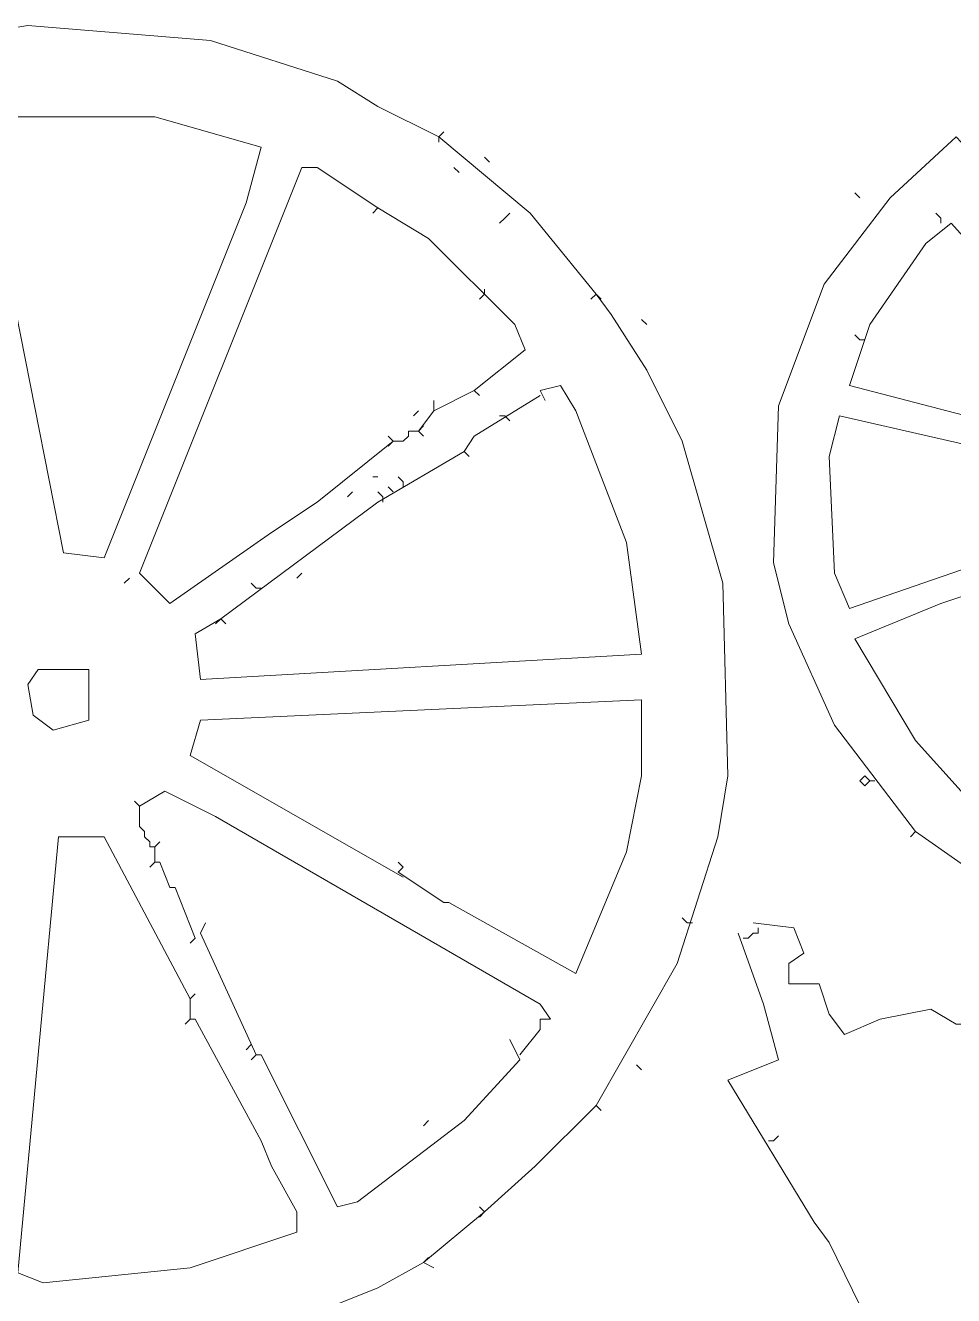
# Model space of a CAD drawing. Header units: millimetres. Extents: x -91 to 120, y -182 to 176.
# Drawn here: x -23.8 to 40.1, y -77.2 to 10.2 of the extents above; entities that cross this region are included whole.
import ezdxf

# ---------------------------------------------------------------- set-up
doc = ezdxf.new("R2010")
doc.units = ezdxf.units.MM
doc.header["$MEASUREMENT"] = 0
doc.layers.add('Katman 1', color=7, linetype='Continuous')

msp = doc.modelspace()

# ---------------------------------------------------------------- linework, layer by layer
at = {"layer": 'Katman 1', "lineweight": 9}
for points, knots in [([(15.4916, -8.3276), (15.4916, -8.3276), (10.9567, -2.7462), (10.9567, -2.7462), (10.9567, -2.7462), (10.9567, -2.7462), (4.6776, 2.4863), (4.6776, 2.4863), (4.6776, 2.4863), (4.6776, 2.4863), (0.4916, 4.5794), (0.4916, 4.5794), (0.4916, 4.5794), (0.4916, 4.5794), (-2.2991, 6.3235), (-2.2991, 6.3235), (-2.2991, 6.3235), (-2.2991, 6.3235), (-11.02, 9.1142), (-11.02, 9.1142), (-11.02, 9.1142), (-11.02, 9.1142), (-23.5782, 10.1608), (-23.5782, 10.1608), (-23.5782, 10.1608), (-23.5782, 10.1608), (-34.0433, 8.4166), (-34.0433, 8.4166), (-34.0433, 8.4166), (-34.0433, 8.4166), (-44.5084, 3.8817), (-44.5084, 3.8817), (-44.5084, 3.8817), (-44.5084, 3.8817), (-51.4851, -0.6532), (-51.4851, -0.6532), (-51.4851, -0.6532), (-51.4851, -0.6532), (-51.834, -0.3044), (-51.834, -0.3044)], [0, 0, 0, 0, 0.0909091, 0.0909091, 0.0909091, 0.0909091, 0.1818182, 0.1818182, 0.1818182, 0.1818182, 0.2727273, 0.2727273, 0.2727273, 0.2727273, 0.3636364, 0.3636364, 0.3636364, 0.3636364, 0.4545455, 0.4545455, 0.4545455, 0.4545455, 0.5454545, 0.5454545, 0.5454545, 0.5454545, 0.6363636, 0.6363636, 0.6363636, 0.6363636, 0.7272727, 0.7272727, 0.7272727, 0.7272727, 0.8181818, 0.8181818, 0.8181818, 0.8181818, 1, 1, 1, 1]), ([(-27.0665, 3.8817), (-27.0665, 3.8817), (-14.8572, 3.8817), (-14.8572, 3.8817), (-14.8572, 3.8817), (-14.8572, 3.8817), (-7.5316, 1.7887), (-7.5316, 1.7887), (-7.5316, 1.7887), (-7.5316, 1.7887), (-8.5782, -2.0485), (-8.5782, -2.0485), (-8.5782, -2.0485), (-8.5782, -2.0485), (-18.3456, -26.4672), (-18.3456, -26.4672), (-18.3456, -26.4672), (-18.3456, -26.4672), (-21.1363, -26.1183), (-21.1363, -26.1183), (-21.1363, -26.1183), (-21.1363, -26.1183), (-27.0665, 3.8817), (-27.0665, 3.8817)], [0, 0, 0, 0, 0.1428571, 0.1428571, 0.1428571, 0.1428571, 0.2857143, 0.2857143, 0.2857143, 0.2857143, 0.4285714, 0.4285714, 0.4285714, 0.4285714, 0.5714286, 0.5714286, 0.5714286, 0.5714286, 0.7142857, 0.7142857, 0.7142857, 0.7142857, 1, 1, 1, 1]), ([(37.4684, -45.3044), (37.4684, -45.3044), (31.887, -37.9788), (31.887, -37.9788), (31.887, -37.9788), (31.887, -37.9788), (28.7474, -31.002), (28.7474, -31.002), (28.7474, -31.002), (28.7474, -31.002), (27.7009, -26.816), (27.7009, -26.816), (27.7009, -26.816), (27.7009, -26.816), (28.0498, -16.002), (28.0498, -16.002), (28.0498, -16.002), (28.0498, -16.002), (31.1893, -7.6299), (31.1893, -7.6299), (31.1893, -7.6299), (31.1893, -7.6299), (35.7242, -1.6997), (35.7242, -1.6997), (35.7242, -1.6997), (35.7242, -1.6997), (40.259, 2.4863), (40.259, 2.4863), (40.259, 2.4863), (40.259, 2.4863), (40.6079, 2.1375), (40.6079, 2.1375)], [0, 0, 0, 0, 0.1111111, 0.1111111, 0.1111111, 0.1111111, 0.2222222, 0.2222222, 0.2222222, 0.2222222, 0.3333333, 0.3333333, 0.3333333, 0.3333333, 0.4444444, 0.4444444, 0.4444444, 0.4444444, 0.5555556, 0.5555556, 0.5555556, 0.5555556, 0.6666667, 0.6666667, 0.6666667, 0.6666667, 0.7777778, 0.7777778, 0.7777778, 0.7777778, 1, 1, 1, 1]), ([(1.5381, -18.4439), (1.5381, -18.4439), (-3.6944, -22.6299), (-3.6944, -22.6299), (-3.6944, -22.6299), (-3.6944, -22.6299), (-6.834, -24.723), (-6.834, -24.723), (-6.834, -24.723), (-6.834, -24.723), (-13.8107, -29.6067), (-13.8107, -29.6067), (-13.8107, -29.6067), (-13.8107, -29.6067), (-15.9037, -27.5137), (-15.9037, -27.5137), (-15.9037, -27.5137), (-15.9037, -27.5137), (-4.741, 0.3933), (-4.741, 0.3933), (-4.741, 0.3933), (-4.741, 0.3933), (-3.6944, 0.3933), (-3.6944, 0.3933), (-3.6944, 0.3933), (-3.6944, 0.3933), (0.4916, -2.3974), (0.4916, -2.3974), (0.4916, -2.3974), (0.4916, -2.3974), (0.1428, -2.7462), (0.1428, -2.7462)], [0, 0, 0, 0, 0.1111111, 0.1111111, 0.1111111, 0.1111111, 0.2222222, 0.2222222, 0.2222222, 0.2222222, 0.3333333, 0.3333333, 0.3333333, 0.3333333, 0.4444444, 0.4444444, 0.4444444, 0.4444444, 0.5555556, 0.5555556, 0.5555556, 0.5555556, 0.6666667, 0.6666667, 0.6666667, 0.6666667, 0.7777778, 0.7777778, 0.7777778, 0.7777778, 1, 1, 1, 1]), ([(7.1195, -14.9555), (7.1195, -14.9555), (10.6079, -12.1648), (10.6079, -12.1648), (10.6079, -12.1648), (10.6079, -12.1648), (9.9102, -10.4206), (9.9102, -10.4206), (9.9102, -10.4206), (9.9102, -10.4206), (3.98, -4.4904), (3.98, -4.4904), (3.98, -4.4904), (3.98, -4.4904), (0.4916, -2.3974), (0.4916, -2.3974)], [0, 0, 0, 0, 0.2, 0.2, 0.2, 0.2, 0.4, 0.4, 0.4, 0.4, 0.6, 0.6, 0.6, 0.6, 1, 1, 1, 1]), ([(8.8637, -3.4439), (8.8637, -3.4439), (9.2125, -3.0951), (9.2125, -3.0951), (9.2125, -3.0951), (9.2125, -3.0951), (9.5614, -2.7462), (9.5614, -2.7462)], [0, 0, 0, 0, 0.3333333, 0.3333333, 0.3333333, 0.3333333, 1, 1, 1, 1]), ([(50.7242, -14.9555), (50.7242, -14.9555), (51.073, -14.9555), (51.073, -14.9555), (51.073, -14.9555), (51.073, -14.9555), (53.5149, -17.3974), (53.5149, -17.3974), (53.5149, -17.3974), (53.5149, -17.3974), (53.166, -19.1416), (53.166, -19.1416), (53.166, -19.1416), (53.166, -19.1416), (50.3753, -19.1416), (50.3753, -19.1416), (50.3753, -19.1416), (50.3753, -19.1416), (32.9335, -14.6067), (32.9335, -14.6067), (32.9335, -14.6067), (32.9335, -14.6067), (34.3288, -10.4206), (34.3288, -10.4206), (34.3288, -10.4206), (34.3288, -10.4206), (38.166, -4.8392), (38.166, -4.8392), (38.166, -4.8392), (38.166, -4.8392), (39.9102, -3.4439), (39.9102, -3.4439), (39.9102, -3.4439), (39.9102, -3.4439), (43.0497, -6.9323), (43.0497, -6.9323), (43.0497, -6.9323), (43.0497, -6.9323), (42.7009, -7.2811), (42.7009, -7.2811)], [0, 0, 0, 0, 0.0909091, 0.0909091, 0.0909091, 0.0909091, 0.1818182, 0.1818182, 0.1818182, 0.1818182, 0.2727273, 0.2727273, 0.2727273, 0.2727273, 0.3636364, 0.3636364, 0.3636364, 0.3636364, 0.4545455, 0.4545455, 0.4545455, 0.4545455, 0.5454545, 0.5454545, 0.5454545, 0.5454545, 0.6363636, 0.6363636, 0.6363636, 0.6363636, 0.7272727, 0.7272727, 0.7272727, 0.7272727, 0.8181818, 0.8181818, 0.8181818, 0.8181818, 1, 1, 1, 1]), ([(39.2125, -3.4439), (39.2125, -3.4439), (39.2125, -3.0951), (39.2125, -3.0951), (39.2125, -3.0951), (39.2125, -3.0951), (38.8637, -2.7462), (38.8637, -2.7462)], [0, 0, 0, 0, 0.3333333, 0.3333333, 0.3333333, 0.3333333, 1, 1, 1, 1]), ([(15.4916, -64.1416), (15.4916, -64.1416), (21.073, -54.3741), (21.073, -54.3741), (21.073, -54.3741), (21.073, -54.3741), (23.8637, -45.6532), (23.8637, -45.6532), (23.8637, -45.6532), (23.8637, -45.6532), (24.5614, -41.4671), (24.5614, -41.4671), (24.5614, -41.4671), (24.5614, -41.4671), (24.2125, -28.2113), (24.2125, -28.2113), (24.2125, -28.2113), (24.2125, -28.2113), (21.4218, -18.4439), (21.4218, -18.4439), (21.4218, -18.4439), (21.4218, -18.4439), (18.98, -13.5602), (18.98, -13.5602), (18.98, -13.5602), (18.98, -13.5602), (16.5381, -9.723), (16.5381, -9.723), (16.5381, -9.723), (16.5381, -9.723), (15.4916, -8.3276), (15.4916, -8.3276), (15.4916, -8.3276), (15.4916, -8.3276), (15.1428, -8.6765), (15.1428, -8.6765)], [0, 0, 0, 0, 0.1, 0.1, 0.1, 0.1, 0.2, 0.2, 0.2, 0.2, 0.3, 0.3, 0.3, 0.3, 0.4, 0.4, 0.4, 0.4, 0.5, 0.5, 0.5, 0.5, 0.6, 0.6, 0.6, 0.6, 0.7, 0.7, 0.7, 0.7, 0.8, 0.8, 0.8, 0.8, 1, 1, 1, 1]), ([(-10.3224, -30.6532), (-10.3224, -30.6532), (-12.0665, -31.6997), (-12.0665, -31.6997), (-12.0665, -31.6997), (-12.0665, -31.6997), (-11.7177, -34.8393), (-11.7177, -34.8393), (-11.7177, -34.8393), (-11.7177, -34.8393), (18.6311, -33.0951), (18.6311, -33.0951), (18.6311, -33.0951), (18.6311, -33.0951), (17.5846, -25.4206), (17.5846, -25.4206), (17.5846, -25.4206), (17.5846, -25.4206), (14.0963, -16.3509), (14.0963, -16.3509), (14.0963, -16.3509), (14.0963, -16.3509), (13.0497, -14.6067), (13.0497, -14.6067), (13.0497, -14.6067), (13.0497, -14.6067), (11.6544, -14.9555), (11.6544, -14.9555), (11.6544, -14.9555), (11.6544, -14.9555), (12.0032, -15.6532), (12.0032, -15.6532)], [0, 0, 0, 0, 0.1111111, 0.1111111, 0.1111111, 0.1111111, 0.2222222, 0.2222222, 0.2222222, 0.2222222, 0.3333333, 0.3333333, 0.3333333, 0.3333333, 0.4444444, 0.4444444, 0.4444444, 0.4444444, 0.5555556, 0.5555556, 0.5555556, 0.5555556, 0.6666667, 0.6666667, 0.6666667, 0.6666667, 0.7777778, 0.7777778, 0.7777778, 0.7777778, 1, 1, 1, 1]), ([(3.2823, -17.7462), (3.2823, -17.7462), (4.3288, -16.3509), (4.3288, -16.3509), (4.3288, -16.3509), (4.3288, -16.3509), (4.3288, -15.6532), (4.3288, -15.6532)], [0, 0, 0, 0, 0.3333333, 0.3333333, 0.3333333, 0.3333333, 1, 1, 1, 1]), ([(4.3288, -16.3509), (4.3288, -16.3509), (7.1195, -14.9555), (7.1195, -14.9555), (7.1195, -14.9555), (7.1195, -14.9555), (7.4683, -15.3044), (7.4683, -15.3044)], [0, 0, 0, 0, 0.3333333, 0.3333333, 0.3333333, 0.3333333, 1, 1, 1, 1]), ([(6.4218, -19.1416), (6.4218, -19.1416), (7.1195, -18.0951), (7.1195, -18.0951), (7.1195, -18.0951), (7.1195, -18.0951), (11.6544, -15.3044), (11.6544, -15.3044)], [0, 0, 0, 0, 0.3333333, 0.3333333, 0.3333333, 0.3333333, 1, 1, 1, 1]), ([(32.9335, -29.9555), (32.9335, -29.9555), (52.1195, -23.3276), (52.1195, -23.3276), (52.1195, -23.3276), (52.1195, -23.3276), (52.1195, -21.2346), (52.1195, -21.2346), (52.1195, -21.2346), (52.1195, -21.2346), (32.2358, -16.6997), (32.2358, -16.6997), (32.2358, -16.6997), (32.2358, -16.6997), (31.5381, -19.4904), (31.5381, -19.4904), (31.5381, -19.4904), (31.5381, -19.4904), (31.887, -27.5137), (31.887, -27.5137), (31.887, -27.5137), (31.887, -27.5137), (32.9335, -29.9555), (32.9335, -29.9555)], [0, 0, 0, 0, 0.1428571, 0.1428571, 0.1428571, 0.1428571, 0.2857143, 0.2857143, 0.2857143, 0.2857143, 0.4285714, 0.4285714, 0.4285714, 0.4285714, 0.5714286, 0.5714286, 0.5714286, 0.5714286, 0.7142857, 0.7142857, 0.7142857, 0.7142857, 1, 1, 1, 1]), ([(1.5381, -18.4439), (1.5381, -18.4439), (2.2358, -18.4439), (2.2358, -18.4439), (2.2358, -18.4439), (2.2358, -18.4439), (2.5846, -18.0951), (2.5846, -18.0951), (2.5846, -18.0951), (2.5846, -18.0951), (2.5846, -17.7462), (2.5846, -17.7462), (2.5846, -17.7462), (2.5846, -17.7462), (3.2823, -17.7462), (3.2823, -17.7462), (3.2823, -17.7462), (3.2823, -17.7462), (3.6311, -18.0951), (3.6311, -18.0951)], [0, 0, 0, 0, 0.1666667, 0.1666667, 0.1666667, 0.1666667, 0.3333333, 0.3333333, 0.3333333, 0.3333333, 0.5, 0.5, 0.5, 0.5, 0.6666667, 0.6666667, 0.6666667, 0.6666667, 1, 1, 1, 1]), ([(-10.3224, -30.6532), (-10.3224, -30.6532), (0.4916, -22.6299), (0.4916, -22.6299), (0.4916, -22.6299), (0.4916, -22.6299), (6.4218, -19.1416), (6.4218, -19.1416), (6.4218, -19.1416), (6.4218, -19.1416), (6.7707, -19.4904), (6.7707, -19.4904)], [0, 0, 0, 0, 0.25, 0.25, 0.25, 0.25, 0.5, 0.5, 0.5, 0.5, 1, 1, 1, 1]), ([(46.1893, -35.8858), (46.1893, -35.8858), (49.3288, -32.3974), (49.3288, -32.3974), (49.3288, -32.3974), (49.3288, -32.3974), (52.8172, -27.5137), (52.8172, -27.5137), (52.8172, -27.5137), (52.8172, -27.5137), (52.8172, -25.0718), (52.8172, -25.0718), (52.8172, -25.0718), (52.8172, -25.0718), (39.2125, -29.6067), (39.2125, -29.6067), (39.2125, -29.6067), (39.2125, -29.6067), (33.2823, -32.0485), (33.2823, -32.0485), (33.2823, -32.0485), (33.2823, -32.0485), (37.4684, -39.0253), (37.4684, -39.0253), (37.4684, -39.0253), (37.4684, -39.0253), (40.6079, -42.5137), (40.6079, -42.5137), (40.6079, -42.5137), (40.6079, -42.5137), (41.6544, -41.816), (41.6544, -41.816), (41.6544, -41.816), (41.6544, -41.816), (46.5381, -35.5369), (46.5381, -35.5369)], [0, 0, 0, 0, 0.1, 0.1, 0.1, 0.1, 0.2, 0.2, 0.2, 0.2, 0.3, 0.3, 0.3, 0.3, 0.4, 0.4, 0.4, 0.4, 0.5, 0.5, 0.5, 0.5, 0.6, 0.6, 0.6, 0.6, 0.7, 0.7, 0.7, 0.7, 0.8, 0.8, 0.8, 0.8, 1, 1, 1, 1]), ([(-21.834, -38.3276), (-21.834, -38.3276), (-19.3921, -37.6299), (-19.3921, -37.6299), (-19.3921, -37.6299), (-19.3921, -37.6299), (-19.3921, -34.1416), (-19.3921, -34.1416), (-19.3921, -34.1416), (-19.3921, -34.1416), (-22.8805, -34.1416), (-22.8805, -34.1416), (-22.8805, -34.1416), (-22.8805, -34.1416), (-23.5782, -35.1881), (-23.5782, -35.1881), (-23.5782, -35.1881), (-23.5782, -35.1881), (-23.2293, -37.2811), (-23.2293, -37.2811), (-23.2293, -37.2811), (-23.2293, -37.2811), (-21.834, -38.3276), (-21.834, -38.3276)], [0, 0, 0, 0, 0.1428571, 0.1428571, 0.1428571, 0.1428571, 0.2857143, 0.2857143, 0.2857143, 0.2857143, 0.4285714, 0.4285714, 0.4285714, 0.4285714, 0.5714286, 0.5714286, 0.5714286, 0.5714286, 0.7142857, 0.7142857, 0.7142857, 0.7142857, 1, 1, 1, 1]), ([(1.887, -48.0951), (1.887, -48.0951), (5.0265, -50.1881), (5.0265, -50.1881), (5.0265, -50.1881), (5.0265, -50.1881), (5.3753, -50.1881), (5.3753, -50.1881), (5.3753, -50.1881), (5.3753, -50.1881), (14.0963, -55.0718), (14.0963, -55.0718), (14.0963, -55.0718), (14.0963, -55.0718), (17.5846, -46.6997), (17.5846, -46.6997), (17.5846, -46.6997), (17.5846, -46.6997), (18.6311, -41.4671), (18.6311, -41.4671), (18.6311, -41.4671), (18.6311, -41.4671), (18.6311, -36.2346), (18.6311, -36.2346), (18.6311, -36.2346), (18.6311, -36.2346), (-11.7177, -37.6299), (-11.7177, -37.6299), (-11.7177, -37.6299), (-11.7177, -37.6299), (-12.4154, -40.0718), (-12.4154, -40.0718), (-12.4154, -40.0718), (-12.4154, -40.0718), (2.2358, -48.4439), (2.2358, -48.4439)], [0, 0, 0, 0, 0.1, 0.1, 0.1, 0.1, 0.2, 0.2, 0.2, 0.2, 0.3, 0.3, 0.3, 0.3, 0.4, 0.4, 0.4, 0.4, 0.5, 0.5, 0.5, 0.5, 0.6, 0.6, 0.6, 0.6, 0.7, 0.7, 0.7, 0.7, 0.8, 0.8, 0.8, 0.8, 1, 1, 1, 1]), ([(34.3288, -41.816), (34.3288, -41.816), (33.98, -42.1648), (33.98, -42.1648), (33.98, -42.1648), (33.98, -42.1648), (33.6311, -41.816), (33.6311, -41.816), (33.6311, -41.816), (33.6311, -41.816), (33.98, -41.4671), (33.98, -41.4671), (33.98, -41.4671), (33.98, -41.4671), (34.3288, -41.816), (34.3288, -41.816)], [0, 0, 0, 0, 0.2, 0.2, 0.2, 0.2, 0.4, 0.4, 0.4, 0.4, 0.6, 0.6, 0.6, 0.6, 1, 1, 1, 1]), ([(10.2591, -60.6532), (10.2591, -60.6532), (11.6544, -58.909), (11.6544, -58.909), (11.6544, -58.909), (11.6544, -58.909), (11.6544, -58.2113), (11.6544, -58.2113), (11.6544, -58.2113), (11.6544, -58.2113), (12.3521, -58.2113), (12.3521, -58.2113), (12.3521, -58.2113), (12.3521, -58.2113), (11.6544, -57.1648), (11.6544, -57.1648), (11.6544, -57.1648), (11.6544, -57.1648), (-10.6712, -44.2579), (-10.6712, -44.2579), (-10.6712, -44.2579), (-10.6712, -44.2579), (-14.1596, -42.5137), (-14.1596, -42.5137), (-14.1596, -42.5137), (-14.1596, -42.5137), (-15.9037, -43.5602), (-15.9037, -43.5602), (-15.9037, -43.5602), (-15.9037, -43.5602), (-16.2526, -43.2113), (-16.2526, -43.2113)], [0, 0, 0, 0, 0.1111111, 0.1111111, 0.1111111, 0.1111111, 0.2222222, 0.2222222, 0.2222222, 0.2222222, 0.3333333, 0.3333333, 0.3333333, 0.3333333, 0.4444444, 0.4444444, 0.4444444, 0.4444444, 0.5555556, 0.5555556, 0.5555556, 0.5555556, 0.6666667, 0.6666667, 0.6666667, 0.6666667, 0.7777778, 0.7777778, 0.7777778, 0.7777778, 1, 1, 1, 1]), ([(-14.8572, -46.3509), (-14.8572, -46.3509), (-15.2061, -46.3509), (-15.2061, -46.3509), (-15.2061, -46.3509), (-15.2061, -46.3509), (-15.2061, -46.002), (-15.2061, -46.002), (-15.2061, -46.002), (-15.2061, -46.002), (-15.5549, -45.6532), (-15.5549, -45.6532), (-15.5549, -45.6532), (-15.5549, -45.6532), (-15.5549, -45.3044), (-15.5549, -45.3044), (-15.5549, -45.3044), (-15.5549, -45.3044), (-15.9037, -44.9555), (-15.9037, -44.9555), (-15.9037, -44.9555), (-15.9037, -44.9555), (-15.9037, -43.5602), (-15.9037, -43.5602)], [0, 0, 0, 0, 0.1428571, 0.1428571, 0.1428571, 0.1428571, 0.2857143, 0.2857143, 0.2857143, 0.2857143, 0.4285714, 0.4285714, 0.4285714, 0.4285714, 0.5714286, 0.5714286, 0.5714286, 0.5714286, 0.7142857, 0.7142857, 0.7142857, 0.7142857, 1, 1, 1, 1]), ([(44.4451, -50.1881), (44.4451, -50.1881), (37.4684, -45.3044), (37.4684, -45.3044), (37.4684, -45.3044), (37.4684, -45.3044), (37.1195, -45.6532), (37.1195, -45.6532)], [0, 0, 0, 0, 0.3333333, 0.3333333, 0.3333333, 0.3333333, 1, 1, 1, 1]), ([(-12.4154, -58.2113), (-12.4154, -58.2113), (-12.0665, -58.2113), (-12.0665, -58.2113), (-12.0665, -58.2113), (-12.0665, -58.2113), (-7.5316, -66.5834), (-7.5316, -66.5834), (-7.5316, -66.5834), (-7.5316, -66.5834), (-6.834, -68.3276), (-6.834, -68.3276), (-6.834, -68.3276), (-6.834, -68.3276), (-5.0898, -71.4672), (-5.0898, -71.4672), (-5.0898, -71.4672), (-5.0898, -71.4672), (-5.0898, -72.8625), (-5.0898, -72.8625), (-5.0898, -72.8625), (-5.0898, -72.8625), (-12.4154, -75.3044), (-12.4154, -75.3044), (-12.4154, -75.3044), (-12.4154, -75.3044), (-22.5317, -76.3509), (-22.5317, -76.3509), (-22.5317, -76.3509), (-22.5317, -76.3509), (-24.2758, -75.6532), (-24.2758, -75.6532), (-24.2758, -75.6532), (-24.2758, -75.6532), (-21.4851, -45.6532), (-21.4851, -45.6532), (-21.4851, -45.6532), (-21.4851, -45.6532), (-18.3456, -45.6532), (-18.3456, -45.6532), (-18.3456, -45.6532), (-18.3456, -45.6532), (-12.4154, -56.816), (-12.4154, -56.816)], [0, 0, 0, 0, 0.0833333, 0.0833333, 0.0833333, 0.0833333, 0.1666667, 0.1666667, 0.1666667, 0.1666667, 0.25, 0.25, 0.25, 0.25, 0.3333333, 0.3333333, 0.3333333, 0.3333333, 0.4166667, 0.4166667, 0.4166667, 0.4166667, 0.5, 0.5, 0.5, 0.5, 0.5833333, 0.5833333, 0.5833333, 0.5833333, 0.6666667, 0.6666667, 0.6666667, 0.6666667, 0.75, 0.75, 0.75, 0.75, 0.8333333, 0.8333333, 0.8333333, 0.8333333, 1, 1, 1, 1]), ([(-14.8572, -47.3974), (-14.8572, -47.3974), (-14.8572, -46.3509), (-14.8572, -46.3509), (-14.8572, -46.3509), (-14.8572, -46.3509), (-14.5084, -46.002), (-14.5084, -46.002)], [0, 0, 0, 0, 0.3333333, 0.3333333, 0.3333333, 0.3333333, 1, 1, 1, 1]), ([(-14.8572, -47.3974), (-14.8572, -47.3974), (-14.5084, -47.3974), (-14.5084, -47.3974), (-14.5084, -47.3974), (-14.5084, -47.3974), (-13.8107, -49.1416), (-13.8107, -49.1416), (-13.8107, -49.1416), (-13.8107, -49.1416), (-13.4619, -49.1416), (-13.4619, -49.1416), (-13.4619, -49.1416), (-13.4619, -49.1416), (-12.0665, -52.6299), (-12.0665, -52.6299), (-12.0665, -52.6299), (-12.0665, -52.6299), (-12.4154, -52.9788), (-12.4154, -52.9788)], [0, 0, 0, 0, 0.1666667, 0.1666667, 0.1666667, 0.1666667, 0.3333333, 0.3333333, 0.3333333, 0.3333333, 0.5, 0.5, 0.5, 0.5, 0.6666667, 0.6666667, 0.6666667, 0.6666667, 1, 1, 1, 1]), ([(1.887, -48.0951), (1.887, -48.0951), (2.2358, -47.7462), (2.2358, -47.7462), (2.2358, -47.7462), (2.2358, -47.7462), (1.887, -47.3974), (1.887, -47.3974)], [0, 0, 0, 0, 0.3333333, 0.3333333, 0.3333333, 0.3333333, 1, 1, 1, 1]), ([(-7.8805, -60.6532), (-7.8805, -60.6532), (-11.7177, -52.2811), (-11.7177, -52.2811), (-11.7177, -52.2811), (-11.7177, -52.2811), (-11.3689, -51.5834), (-11.3689, -51.5834)], [0, 0, 0, 0, 0.3333333, 0.3333333, 0.3333333, 0.3333333, 1, 1, 1, 1]), ([(60.1428, -132.5137), (60.1428, -132.5137), (60.4916, -132.5137), (60.4916, -132.5137), (60.4916, -132.5137), (60.4916, -132.5137), (60.4916, -134.2579), (60.4916, -134.2579), (60.4916, -134.2579), (60.4916, -134.2579), (59.0963, -134.9555), (59.0963, -134.9555), (59.0963, -134.9555), (59.0963, -134.9555), (59.7939, -136.3509), (59.7939, -136.3509), (59.7939, -136.3509), (59.7939, -136.3509), (61.8869, -136.002), (61.8869, -136.002), (61.8869, -136.002), (61.8869, -136.002), (61.5381, -138.7927), (61.5381, -138.7927), (61.5381, -138.7927), (61.5381, -138.7927), (59.0963, -139.4904), (59.0963, -139.4904), (59.0963, -139.4904), (59.0963, -139.4904), (55.9567, -132.8625), (55.9567, -132.8625), (55.9567, -132.8625), (55.9567, -132.8625), (55.9567, -131.816), (55.9567, -131.816), (55.9567, -131.816), (55.9567, -131.816), (51.4218, -132.8625), (51.4218, -132.8625), (51.4218, -132.8625), (51.4218, -132.8625), (48.98, -118.909), (48.98, -118.909), (48.98, -118.909), (48.98, -118.909), (44.0962, -101.4672), (44.0962, -101.4672), (44.0962, -101.4672), (44.0962, -101.4672), (38.5149, -87.8625), (38.5149, -87.8625), (38.5149, -87.8625), (38.5149, -87.8625), (31.5381, -73.5602), (31.5381, -73.5602), (31.5381, -73.5602), (31.5381, -73.5602), (30.4916, -72.1648), (30.4916, -72.1648), (30.4916, -72.1648), (30.4916, -72.1648), (24.5614, -62.3974), (24.5614, -62.3974), (24.5614, -62.3974), (24.5614, -62.3974), (28.0498, -61.002), (28.0498, -61.002), (28.0498, -61.002), (28.0498, -61.002), (27.0032, -57.1648), (27.0032, -57.1648), (27.0032, -57.1648), (27.0032, -57.1648), (25.259, -52.2811), (25.259, -52.2811)], [0, 0, 0, 0, 0.05, 0.05, 0.05, 0.05, 0.1, 0.1, 0.1, 0.1, 0.15, 0.15, 0.15, 0.15, 0.2, 0.2, 0.2, 0.2, 0.25, 0.25, 0.25, 0.25, 0.3, 0.3, 0.3, 0.3, 0.35, 0.35, 0.35, 0.35, 0.4, 0.4, 0.4, 0.4, 0.45, 0.45, 0.45, 0.45, 0.5, 0.5, 0.5, 0.5, 0.55, 0.55, 0.55, 0.55, 0.6, 0.6, 0.6, 0.6, 0.65, 0.65, 0.65, 0.65, 0.7, 0.7, 0.7, 0.7, 0.75, 0.75, 0.75, 0.75, 0.8, 0.8, 0.8, 0.8, 0.85, 0.85, 0.85, 0.85, 0.9, 0.9, 0.9, 0.9, 1, 1, 1, 1]), ([(25.6079, -52.6299), (25.6079, -52.6299), (25.9567, -52.6299), (25.9567, -52.6299), (25.9567, -52.6299), (25.9567, -52.6299), (26.3056, -52.2811), (26.3056, -52.2811), (26.3056, -52.2811), (26.3056, -52.2811), (26.6544, -52.2811), (26.6544, -52.2811), (26.6544, -52.2811), (26.6544, -52.2811), (26.6544, -51.9323), (26.6544, -51.9323)], [0, 0, 0, 0, 0.2, 0.2, 0.2, 0.2, 0.4, 0.4, 0.4, 0.4, 0.6, 0.6, 0.6, 0.6, 1, 1, 1, 1]), ([(60.1428, -132.5137), (60.1428, -132.5137), (59.7939, -130.0718), (59.7939, -130.0718), (59.7939, -130.0718), (59.7939, -130.0718), (65.3753, -127.6299), (65.3753, -127.6299), (65.3753, -127.6299), (65.3753, -127.6299), (65.7242, -124.1416), (65.7242, -124.1416), (65.7242, -124.1416), (65.7242, -124.1416), (67.8172, -122.0485), (67.8172, -122.0485), (67.8172, -122.0485), (67.8172, -122.0485), (77.2358, -120.6532), (77.2358, -120.6532), (77.2358, -120.6532), (77.2358, -120.6532), (78.98, -119.2579), (78.98, -119.2579), (78.98, -119.2579), (78.98, -119.2579), (78.2823, -114.723), (78.2823, -114.723), (78.2823, -114.723), (78.2823, -114.723), (73.3986, -102.1648), (73.3986, -102.1648), (73.3986, -102.1648), (73.3986, -102.1648), (74.7939, -101.4672), (74.7939, -101.4672), (74.7939, -101.4672), (74.7939, -101.4672), (73.3986, -96.5834), (73.3986, -96.5834), (73.3986, -96.5834), (73.3986, -96.5834), (71.6544, -92.3974), (71.6544, -92.3974), (71.6544, -92.3974), (71.6544, -92.3974), (69.5614, -92.3974), (69.5614, -92.3974), (69.5614, -92.3974), (69.5614, -92.3974), (68.166, -88.5602), (68.166, -88.5602), (68.166, -88.5602), (68.166, -88.5602), (60.8404, -90.6532), (60.8404, -90.6532), (60.8404, -90.6532), (60.8404, -90.6532), (59.7939, -87.1648), (59.7939, -87.1648), (59.7939, -87.1648), (59.7939, -87.1648), (66.4218, -85.0718), (66.4218, -85.0718), (66.4218, -85.0718), (66.4218, -85.0718), (65.0265, -80.5369), (65.0265, -80.5369), (65.0265, -80.5369), (65.0265, -80.5369), (66.7707, -79.8393), (66.7707, -79.8393), (66.7707, -79.8393), (66.7707, -79.8393), (63.2823, -70.7695), (63.2823, -70.7695), (63.2823, -70.7695), (63.2823, -70.7695), (61.1893, -70.7695), (61.1893, -70.7695), (61.1893, -70.7695), (61.1893, -70.7695), (55.6079, -56.4672), (55.6079, -56.4672), (55.6079, -56.4672), (55.6079, -56.4672), (53.5149, -54.723), (53.5149, -54.723), (53.5149, -54.723), (53.5149, -54.723), (49.6777, -55.0718), (49.6777, -55.0718), (49.6777, -55.0718), (49.6777, -55.0718), (43.3986, -58.5602), (43.3986, -58.5602), (43.3986, -58.5602), (43.3986, -58.5602), (40.259, -58.5602), (40.259, -58.5602), (40.259, -58.5602), (40.259, -58.5602), (38.5149, -57.5137), (38.5149, -57.5137), (38.5149, -57.5137), (38.5149, -57.5137), (35.0265, -58.2113), (35.0265, -58.2113), (35.0265, -58.2113), (35.0265, -58.2113), (32.5846, -59.2578), (32.5846, -59.2578), (32.5846, -59.2578), (32.5846, -59.2578), (31.5381, -57.8625), (31.5381, -57.8625), (31.5381, -57.8625), (31.5381, -57.8625), (30.8404, -55.7695), (30.8404, -55.7695), (30.8404, -55.7695), (30.8404, -55.7695), (28.7474, -55.7695), (28.7474, -55.7695), (28.7474, -55.7695), (28.7474, -55.7695), (28.7474, -54.3741), (28.7474, -54.3741), (28.7474, -54.3741), (28.7474, -54.3741), (29.7939, -53.6765), (29.7939, -53.6765), (29.7939, -53.6765), (29.7939, -53.6765), (29.0963, -51.9323), (29.0963, -51.9323), (29.0963, -51.9323), (29.0963, -51.9323), (26.3056, -51.5834), (26.3056, -51.5834)], [0, 0, 0, 0, 0.0277778, 0.0277778, 0.0277778, 0.0277778, 0.0555556, 0.0555556, 0.0555556, 0.0555556, 0.0833333, 0.0833333, 0.0833333, 0.0833333, 0.1111111, 0.1111111, 0.1111111, 0.1111111, 0.1388889, 0.1388889, 0.1388889, 0.1388889, 0.1666667, 0.1666667, 0.1666667, 0.1666667, 0.1944444, 0.1944444, 0.1944444, 0.1944444, 0.2222222, 0.2222222, 0.2222222, 0.2222222, 0.25, 0.25, 0.25, 0.25, 0.2777778, 0.2777778, 0.2777778, 0.2777778, 0.3055556, 0.3055556, 0.3055556, 0.3055556, 0.3333333, 0.3333333, 0.3333333, 0.3333333, 0.3611111, 0.3611111, 0.3611111, 0.3611111, 0.3888889, 0.3888889, 0.3888889, 0.3888889, 0.4166667, 0.4166667, 0.4166667, 0.4166667, 0.4444444, 0.4444444, 0.4444444, 0.4444444, 0.4722222, 0.4722222, 0.4722222, 0.4722222, 0.5, 0.5, 0.5, 0.5, 0.5277778, 0.5277778, 0.5277778, 0.5277778, 0.5555556, 0.5555556, 0.5555556, 0.5555556, 0.5833333, 0.5833333, 0.5833333, 0.5833333, 0.6111111, 0.6111111, 0.6111111, 0.6111111, 0.6388889, 0.6388889, 0.6388889, 0.6388889, 0.6666667, 0.6666667, 0.6666667, 0.6666667, 0.6944444, 0.6944444, 0.6944444, 0.6944444, 0.7222222, 0.7222222, 0.7222222, 0.7222222, 0.75, 0.75, 0.75, 0.75, 0.7777778, 0.7777778, 0.7777778, 0.7777778, 0.8055556, 0.8055556, 0.8055556, 0.8055556, 0.8333333, 0.8333333, 0.8333333, 0.8333333, 0.8611111, 0.8611111, 0.8611111, 0.8611111, 0.8888889, 0.8888889, 0.8888889, 0.8888889, 0.9166667, 0.9166667, 0.9166667, 0.9166667, 0.9444444, 0.9444444, 0.9444444, 0.9444444, 1, 1, 1, 1]), ([(-12.4154, -58.2113), (-12.4154, -58.2113), (-12.4154, -56.816), (-12.4154, -56.816), (-12.4154, -56.816), (-12.4154, -56.816), (-12.0665, -56.4672), (-12.0665, -56.4672)], [0, 0, 0, 0, 0.3333333, 0.3333333, 0.3333333, 0.3333333, 1, 1, 1, 1]), ([(-7.8805, -60.6532), (-7.8805, -60.6532), (-7.5316, -60.6532), (-7.5316, -60.6532), (-7.5316, -60.6532), (-7.5316, -60.6532), (-2.2991, -71.1183), (-2.2991, -71.1183), (-2.2991, -71.1183), (-2.2991, -71.1183), (-0.9038, -70.7695), (-0.9038, -70.7695), (-0.9038, -70.7695), (-0.9038, -70.7695), (6.4218, -65.1881), (6.4218, -65.1881), (6.4218, -65.1881), (6.4218, -65.1881), (10.2591, -61.002), (10.2591, -61.002), (10.2591, -61.002), (10.2591, -61.002), (9.5614, -59.6067), (9.5614, -59.6067)], [0, 0, 0, 0, 0.1428571, 0.1428571, 0.1428571, 0.1428571, 0.2857143, 0.2857143, 0.2857143, 0.2857143, 0.4285714, 0.4285714, 0.4285714, 0.4285714, 0.5714286, 0.5714286, 0.5714286, 0.5714286, 0.7142857, 0.7142857, 0.7142857, 0.7142857, 1, 1, 1, 1]), ([(7.8172, -71.4672), (7.8172, -71.4672), (11.3056, -68.3276), (11.3056, -68.3276), (11.3056, -68.3276), (11.3056, -68.3276), (15.4916, -64.1416), (15.4916, -64.1416), (15.4916, -64.1416), (15.4916, -64.1416), (15.8404, -64.4904), (15.8404, -64.4904)], [0, 0, 0, 0, 0.25, 0.25, 0.25, 0.25, 0.5, 0.5, 0.5, 0.5, 1, 1, 1, 1]), ([(27.3521, -66.5834), (27.3521, -66.5834), (27.7009, -66.5834), (27.7009, -66.5834), (27.7009, -66.5834), (27.7009, -66.5834), (28.0498, -66.2346), (28.0498, -66.2346)], [0, 0, 0, 0, 0.3333333, 0.3333333, 0.3333333, 0.3333333, 1, 1, 1, 1]), ([(3.6311, -74.9555), (3.6311, -74.9555), (7.8172, -71.4672), (7.8172, -71.4672), (7.8172, -71.4672), (7.8172, -71.4672), (7.4683, -71.1183), (7.4683, -71.1183)], [0, 0, 0, 0, 0.3333333, 0.3333333, 0.3333333, 0.3333333, 1, 1, 1, 1]), ([(-45.9038, -74.9555), (-45.9038, -74.9555), (-45.5549, -74.9555), (-45.5549, -74.9555), (-45.5549, -74.9555), (-45.5549, -74.9555), (-36.834, -79.4904), (-36.834, -79.4904), (-36.834, -79.4904), (-36.834, -79.4904), (-36.1363, -79.4904), (-36.1363, -79.4904), (-36.1363, -79.4904), (-36.1363, -79.4904), (-30.5549, -81.2346), (-30.5549, -81.2346), (-30.5549, -81.2346), (-30.5549, -81.2346), (-29.1596, -81.2346), (-29.1596, -81.2346), (-29.1596, -81.2346), (-29.1596, -81.2346), (-26.7177, -81.9323), (-26.7177, -81.9323), (-26.7177, -81.9323), (-26.7177, -81.9323), (-22.5317, -81.9323), (-22.5317, -81.9323), (-22.5317, -81.9323), (-22.5317, -81.9323), (-20.4386, -82.2811), (-20.4386, -82.2811), (-20.4386, -82.2811), (-20.4386, -82.2811), (-9.9735, -80.8858), (-9.9735, -80.8858), (-9.9735, -80.8858), (-9.9735, -80.8858), (0.4916, -76.6997), (0.4916, -76.6997), (0.4916, -76.6997), (0.4916, -76.6997), (3.6311, -74.9555), (3.6311, -74.9555), (3.6311, -74.9555), (3.6311, -74.9555), (4.3288, -75.3044), (4.3288, -75.3044)], [0, 0, 0, 0, 0.0769231, 0.0769231, 0.0769231, 0.0769231, 0.1538462, 0.1538462, 0.1538462, 0.1538462, 0.2307692, 0.2307692, 0.2307692, 0.2307692, 0.3076923, 0.3076923, 0.3076923, 0.3076923, 0.3846154, 0.3846154, 0.3846154, 0.3846154, 0.4615385, 0.4615385, 0.4615385, 0.4615385, 0.5384615, 0.5384615, 0.5384615, 0.5384615, 0.6153846, 0.6153846, 0.6153846, 0.6153846, 0.6923077, 0.6923077, 0.6923077, 0.6923077, 0.7692308, 0.7692308, 0.7692308, 0.7692308, 0.8461538, 0.8461538, 0.8461538, 0.8461538, 1, 1, 1, 1])]:
    msp.add_open_spline(points, degree=3, knots=knots, dxfattribs=at)
for points in [[(4.6776, 2.4863), (4.6776, 2.4863), (5.0265, 2.8352), (5.0265, 2.8352)], [(4.6776, 2.4863), (4.6776, 2.4863), (4.6776, 2.1375), (4.6776, 2.1375)], [(8.166, 0.7421), (8.166, 0.7421), (7.8172, 1.091), (7.8172, 1.091)], [(6.073, 0.0445), (6.073, 0.0445), (5.7242, 0.3933), (5.7242, 0.3933)], [(33.6311, -1.6997), (33.6311, -1.6997), (33.2823, -1.3509), (33.2823, -1.3509)], [(7.8172, -8.3276), (7.8172, -8.3276), (7.4683, -8.6765), (7.4683, -8.6765)], [(7.8172, -8.3276), (7.8172, -8.3276), (7.8172, -7.9788), (7.8172, -7.9788)], [(15.4916, -8.3276), (15.4916, -8.3276), (15.8404, -8.6765), (15.8404, -8.6765)], [(18.98, -10.4206), (18.98, -10.4206), (18.6311, -10.0718), (18.6311, -10.0718)], [(33.6311, -11.4671), (33.6311, -11.4671), (33.2823, -11.1183), (33.2823, -11.1183)], [(33.6311, -11.4671), (33.6311, -11.4671), (33.98, -11.4671), (33.98, -11.4671)], [(2.9335, -16.6997), (2.9335, -16.6997), (3.2823, -16.3509), (3.2823, -16.3509)], [(3.2823, -17.7462), (3.2823, -17.7462), (3.6311, -17.3974), (3.6311, -17.3974)], [(9.2125, -16.6997), (9.2125, -16.6997), (8.8637, -16.6997), (8.8637, -16.6997)], [(9.2125, -16.6997), (9.2125, -16.6997), (9.5614, -17.0486), (9.5614, -17.0486)], [(1.5381, -18.4439), (1.5381, -18.4439), (1.1893, -18.0951), (1.1893, -18.0951)], [(1.5381, -18.4439), (1.5381, -18.4439), (1.1893, -18.7927), (1.1893, -18.7927)], [(0.1428, -20.8858), (0.1428, -20.8858), (0.4916, -20.8858), (0.4916, -20.8858)], [(2.2358, -21.2346), (2.2358, -21.2346), (1.887, -20.8858), (1.887, -20.8858)], [(1.5381, -21.9323), (1.5381, -21.9323), (1.1893, -21.5834), (1.1893, -21.5834)], [(2.2358, -21.2346), (2.2358, -21.2346), (2.2358, -21.5834), (2.2358, -21.5834)], [(-1.6014, -22.2811), (-1.6014, -22.2811), (-1.2526, -21.9323), (-1.2526, -21.9323)], [(0.8404, -22.2811), (0.8404, -22.2811), (0.4916, -21.9323), (0.4916, -21.9323)], [(0.8404, -22.2811), (0.8404, -22.2811), (0.8404, -22.6299), (0.8404, -22.6299)], [(-16.9503, -28.2113), (-16.9503, -28.2113), (-16.6014, -27.8625), (-16.6014, -27.8625)], [(-5.0898, -27.8625), (-5.0898, -27.8625), (-4.741, -27.5137), (-4.741, -27.5137)], [(-7.8805, -28.5602), (-7.8805, -28.5602), (-8.2293, -28.2113), (-8.2293, -28.2113)], [(-7.8805, -28.5602), (-7.8805, -28.5602), (-7.5316, -28.5602), (-7.5316, -28.5602)], [(-10.3224, -30.6532), (-10.3224, -30.6532), (-10.6712, -31.002), (-10.6712, -31.002)], [(-10.3224, -30.6532), (-10.3224, -30.6532), (-9.9735, -31.002), (-9.9735, -31.002)], [(34.3288, -41.816), (34.3288, -41.816), (34.6776, -41.816), (34.6776, -41.816)], [(-14.8572, -47.3974), (-14.8572, -47.3974), (-15.2061, -47.7462), (-15.2061, -47.7462)], [(21.7707, -51.5834), (21.7707, -51.5834), (21.4218, -51.2346), (21.4218, -51.2346)], [(21.7707, -51.5834), (21.7707, -51.5834), (22.1195, -51.5834), (22.1195, -51.5834)], [(-12.4154, -58.2113), (-12.4154, -58.2113), (-12.7642, -58.5602), (-12.7642, -58.5602)], [(-8.2293, -59.9555), (-8.2293, -59.9555), (-8.5782, -60.3044), (-8.5782, -60.3044)], [(-7.8805, -60.6532), (-7.8805, -60.6532), (-8.2293, -61.002), (-8.2293, -61.002)], [(18.6311, -61.6997), (18.6311, -61.6997), (18.2823, -61.3509), (18.2823, -61.3509)], [(3.6311, -65.5369), (3.6311, -65.5369), (3.98, -65.1881), (3.98, -65.1881)], [(7.8172, -71.4672), (7.8172, -71.4672), (7.4683, -71.816), (7.4683, -71.816)], [(3.6311, -74.9555), (3.6311, -74.9555), (3.98, -74.6067), (3.98, -74.6067)]]:
    msp.add_open_spline(points, degree=3, dxfattribs=at)

doc.saveas('drawing.dxf')
